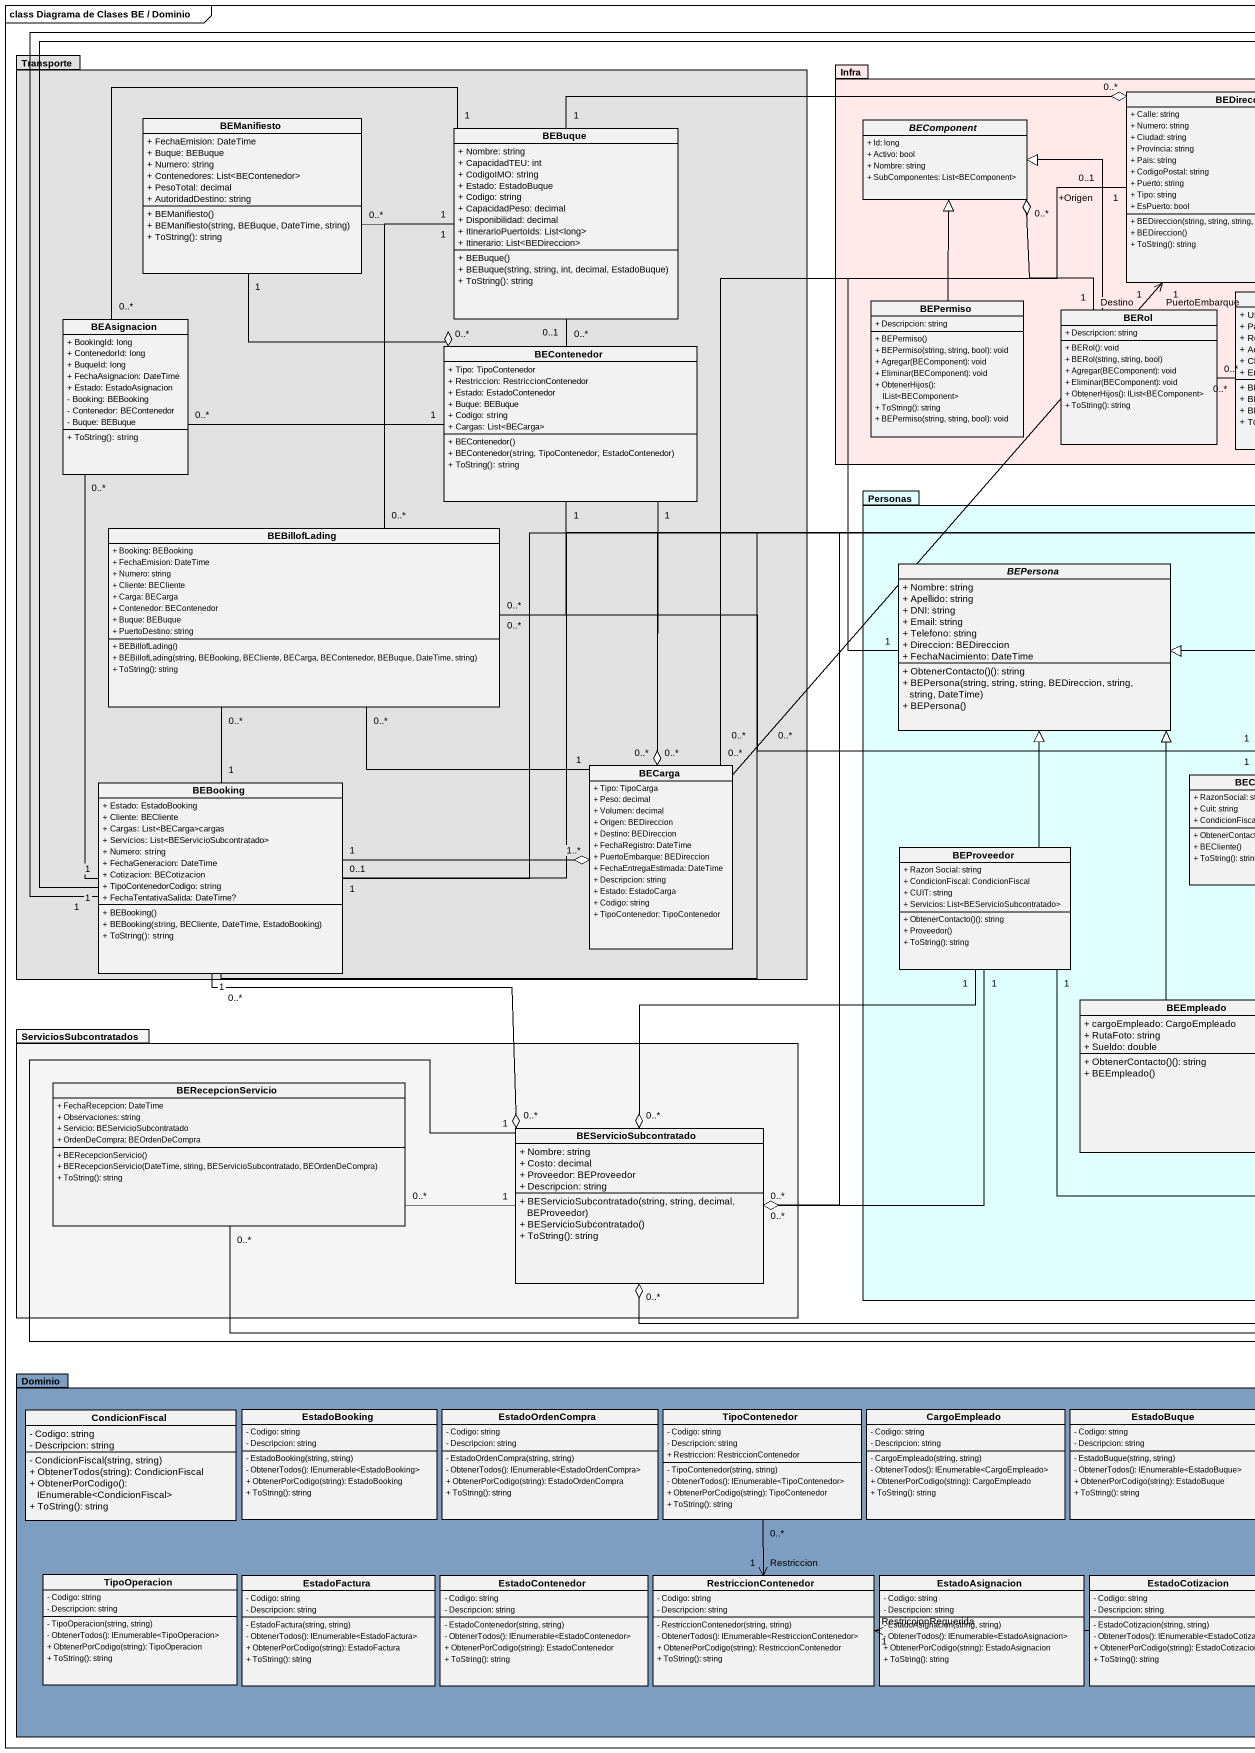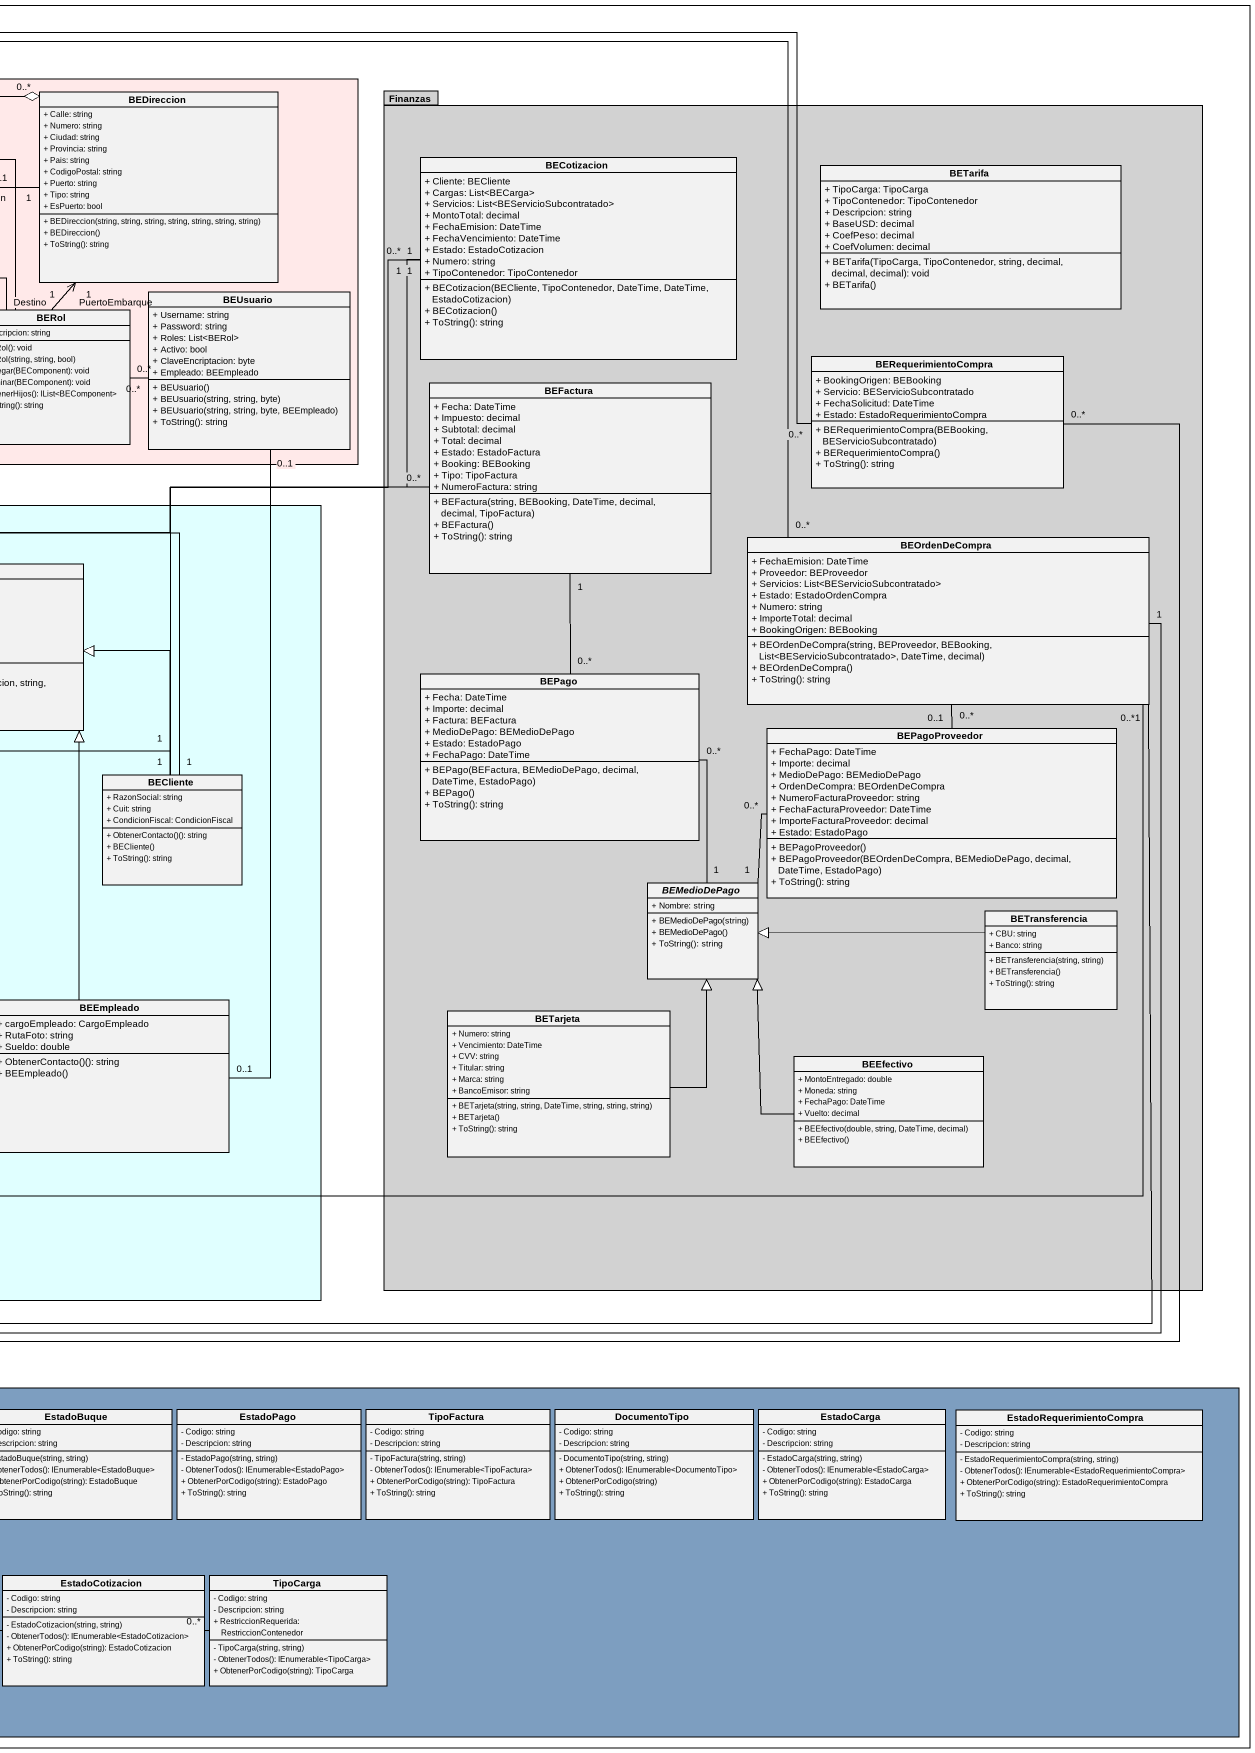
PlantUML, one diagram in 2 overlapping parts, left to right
@startuml
mainframe class Diagrama de Clases BE / Dominio
hide circle
hide empty members
skinparam classAttributeIconSize 0
package Transporte #E1E1E1 {
  class BEManifiesto {
    + FechaEmision: DateTime
    + Buque: BEBuque
    + Numero: string
    + Contenedores: List<BEContenedor>
    + PesoTotal: decimal
    + AutoridadDestino: string
    + BEManifiesto()
    + BEManifiesto(string, BEBuque, DateTime, string)
    + ToString(): string
  }
  class BEBuque {
    + Nombre: string
    + CapacidadTEU: int
    + CodigoIMO: string
    + Estado: EstadoBuque
    + Codigo: string
    + CapacidadPeso: decimal
    + Disponibilidad: decimal
    + ItinerarioPuertoIds: List<long>
    + Itinerario: List<BEDireccion>
    + BEBuque()
    + BEBuque(string, string, int, decimal, EstadoBuque)
    + ToString(): string
  }
  class BEAsignacion {
    + BookingId: long
    + ContenedorId: long
    + BuqueId: long
    + FechaAsignacion: DateTime
    + Estado: EstadoAsignacion
    - Booking: BEBooking
    - Contenedor: BEContenedor
    - Buque: BEBuque
    + ToString(): string
  }
  class BEContenedor {
    + Tipo: TipoContenedor
    + Restriccion: RestriccionContenedor
    + Estado: EstadoContenedor
    + Buque: BEBuque
    + Codigo: string
    + Cargas: List<BECarga>
    + BEContenedor()
    + BEContenedor(string, TipoContenedor, EstadoContenedor)
    + ToString(): string
  }
  class BEBillofLading {
    + Booking: BEBooking
    + FechaEmision: DateTime
    + Numero: string
    + Cliente: BECliente
    + Carga: BECarga
    + Contenedor: BEContenedor
    + Buque: BEBuque
    + PuertoDestino: string
    + BEBillofLading()
    + BEBillofLading(string, BEBooking, BECliente, BECarga, BEContenedor, BEBuque, DateTime, string)
    + ToString(): string
  }
  class BEBooking {
    + Estado: EstadoBooking
    + Cliente: BECliente
    + Cargas: List<BECarga>cargas
    + Servicios: List<BEServicioSubcontratado>
    + Numero: string
    + FechaGeneracion: DateTime
    + Cotizacion: BECotizacion
    + TipoContenedorCodigo: string
    + FechaTentativaSalida: DateTime?
    + BEBooking()
    + BEBooking(string, BECliente, DateTime, EstadoBooking)
    + ToString(): string
  }
  class BECarga {
    + Tipo: TipoCarga
    + Peso: decimal
    + Volumen: decimal
    + Origen: BEDireccion
    + Destino: BEDireccion
    + FechaRegistro: DateTime
    + PuertoEmbarque: BEDireccion
    + FechaEntregaEstimada: DateTime
    + Descripcion: string
    + Estado: EstadoCarga
    + Codigo: string
    + TipoContenedor: TipoContenedor
  }
}
package Infra #FFE9E9 {
  abstract class BEComponent {
    + Id: long
    + Activo: bool
    + Nombre: string
    + SubComponentes: List<BEComponent>
  }
  class BEDireccion {
    + Calle: string
    + Numero: string
    + Ciudad: string
    + Provincia: string
    + Pais: string
    + CodigoPostal: string
    + Puerto: string
    + Tipo: string
    + EsPuerto: bool
    + BEDireccion(string, string, string, string, string, string, string)
    + BEDireccion()
    + ToString(): string
  }
  class BEUsuario {
    + Username: string
    + Password: string
    + Roles: List<BERol>
    + Activo: bool
    + ClaveEncriptacion: byte
    + Empleado: BEEmpleado
    + BEUsuario()
    + BEUsuario(string, string, byte)
    + BEUsuario(string, string, byte, BEEmpleado)
    + ToString(): string
  }
  class BEPermiso {
    + Descripcion: string
    + BEPermiso()
    + BEPermiso(string, string, bool): void
    + Agregar(BEComponent): void
    + Eliminar(BEComponent): void
    + ObtenerHijos(): IList<BEComponent>
    + ToString(): string
    + BEPermiso(string, string, bool): void
  }
  class BERol {
    + Descripcion: string
    + BERol(): void
    + BERol(string, string, bool)
    + Agregar(BEComponent): void
    + Eliminar(BEComponent): void
    + ObtenerHijos(): IList<BEComponent>
    + ToString(): string
  }
}
package Finanzas #D2D2D2 {
  class BECotizacion {
    + Cliente: BECliente
    + Cargas: List<BECarga>
    + Servicios: List<BEServicioSubcontratado>
    + MontoTotal: decimal
    + FechaEmision: DateTime
    + FechaVencimiento: DateTime
    + Estado: EstadoCotizacion
    + Numero: string
    + TipoContenedor: TipoContenedor
    + BECotizacion(BECliente, TipoContenedor, DateTime, DateTime, EstadoCotizacion)
    + BECotizacion()
    + ToString(): string
  }
  class BETarifa {
    + TipoCarga: TipoCarga
    + TipoContenedor: TipoContenedor
    + Descripcion: string
    + BaseUSD: decimal
    + CoefPeso: decimal
    + CoefVolumen: decimal
    + BETarifa(TipoCarga, TipoContenedor, string, decimal, decimal, decimal): void
    + BETarifa()
  }
  class BERequerimientoCompra {
    + BookingOrigen: BEBooking
    + Servicio: BEServicioSubcontratado
    + FechaSolicitud: DateTime
    + Estado: EstadoRequerimientoCompra
    + BERequerimientoCompra(BEBooking, BEServicioSubcontratado)
    + BERequerimientoCompra()
    + ToString(): string
  }
  class BEFactura {
    + Fecha: DateTime
    + Impuesto: decimal
    + Subtotal: decimal
    + Total: decimal
    + Estado: EstadoFactura
    + Booking: BEBooking
    + Tipo: TipoFactura
    + NumeroFactura: string
    + BEFactura(string, BEBooking, DateTime, decimal, decimal, TipoFactura)
    + BEFactura()
    + ToString(): string
  }
  class BEOrdenDeCompra {
    + FechaEmision: DateTime
    + Proveedor: BEProveedor
    + Servicios: List<BEServicioSubcontratado>
    + Estado: EstadoOrdenCompra
    + Numero: string
    + ImporteTotal: decimal
    + BookingOrigen: BEBooking
    + BEOrdenDeCompra(string, BEProveedor, BEBooking, List<BEServicioSubcontratado>, DateTime, decimal)
    + BEOrdenDeCompra()
    + ToString(): string
  }
  class BEPago {
    + Fecha: DateTime
    + Importe: decimal
    + Factura: BEFactura
    + MedioDePago: BEMedioDePago
    + Estado: EstadoPago
    + FechaPago: DateTime
    + BEPago(BEFactura, BEMedioDePago, decimal, DateTime, EstadoPago)
    + BEPago()
    + ToString(): string
  }
  class BEPagoProveedor {
    + FechaPago: DateTime
    + Importe: decimal
    + MedioDePago: BEMedioDePago
    + OrdenDeCompra: BEOrdenDeCompra
    + NumeroFacturaProveedor: string
    + FechaFacturaProveedor: DateTime
    + ImporteFacturaProveedor: decimal
    + Estado: EstadoPago
    + BEPagoProveedor()
    + BEPagoProveedor(BEOrdenDeCompra, BEMedioDePago, decimal, DateTime, EstadoPago)
    + ToString(): string
  }
  abstract class BEMedioDePago {
    + Nombre: string
    + BEMedioDePago(string)
    + BEMedioDePago()
    + ToString(): string
  }
  class BETransferencia {
    + CBU: string
    + Banco: string
    + BETransferencia(string, string)
    + BETransferencia()
    + ToString(): string
  }
  class BETarjeta {
    + Numero: string
    + Vencimiento: DateTime
    + CVV: string
    + Titular: string
    + Marca: string
    + BancoEmisor: string
    + BETarjeta(string, string, DateTime, string, string, string)
    + BETarjeta()
    + ToString(): string
  }
  class BEEfectivo {
    + MontoEntregado: double
    + Moneda: string
    + FechaPago: DateTime
    + Vuelto: decimal
    + BEEfectivo(double, string, DateTime, decimal)
    + BEEfectivo()
  }
}
package Personas #E0FFFF {
  abstract class BEPersona {
    + Nombre: string
    + Apellido: string
    + DNI: string
    + Email: string
    + Telefono: string
    + Direccion: BEDireccion
    + FechaNacimiento: DateTime
    + ObtenerContacto()(): string
    + BEPersona(string, string, string, BEDireccion, string, string, DateTime)
    + BEPersona()
  }
  class BECliente {
    + RazonSocial: string
    + Cuit: string
    + CondicionFiscal: CondicionFiscal
    + ObtenerContacto()(): string
    + BECliente()
    + ToString(): string
  }
  class BEProveedor {
    + Razon Social: string
    + CondicionFiscal: CondicionFiscal
    + CUIT: string
    + Servicios: List<BEServicioSubcontratado>
    + ObtenerContacto()(): string
    + Proveedor()
    + ToString(): string
  }
  class BEEmpleado {
    + cargoEmpleado: CargoEmpleado
    + RutaFoto: string
    + Sueldo: double
    + ObtenerContacto()(): string
    + BEEmpleado()
  }
}
package ServiciosSubcontratados #F5F5F5 {
  class BERecepcionServicio {
    + FechaRecepcion: DateTime
    + Observaciones: string
    + Servicio: BEServicioSubcontratado
    + OrdenDeCompra: BEOrdenDeCompra
    + BERecepcionServicio()
    + BERecepcionServicio(DateTime, string, BEServicioSubcontratado, BEOrdenDeCompra)
    + ToString(): string
  }
  class BEServicioSubcontratado {
    + Nombre: string
    + Costo: decimal
    + Proveedor: BEProveedor
    + Descripcion: string
    + BEServicioSubcontratado(string, string, decimal, BEProveedor)
    + BEServicioSubcontratado()
    + ToString(): string
  }
}
package Dominio #7D9EC0 {
  class CondicionFiscal {
    - Codigo: string
    - Descripcion: string
    - CondicionFiscal(string, string)
    + ObtenerTodos(string): CondicionFiscal
    + ObtenerPorCodigo(): IEnumerable<CondicionFiscal>
    + ToString(): string
  }
  class EstadoBooking {
    - Codigo: string
    - Descripcion: string
    - EstadoBooking(string, string)
    - ObtenerTodos(): IEnumerable<EstadoBooking>
    + ObtenerPorCodigo(string): EstadoBooking
    + ToString(): string
  }
  class EstadoOrdenCompra {
    - Codigo: string
    - Descripcion: string
    - EstadoOrdenCompra(string, string)
    - ObtenerTodos(): IEnumerable<EstadoOrdenCompra>
    + ObtenerPorCodigo(string): EstadoOrdenCompra
    + ToString(): string
  }
  class TipoContenedor {
    - Codigo: string
    - Descripcion: string
    + Restriccion: RestriccionContenedor
    - TipoContenedor(string, string)
    - ObtenerTodos(): IEnumerable<TipoContenedor>
    + ObtenerPorCodigo(string): TipoContenedor
    + ToString(): string
  }
  class CargoEmpleado {
    - Codigo: string
    - Descripcion: string
    - CargoEmpleado(string, string)
    - ObtenerTodos(): IEnumerable<CargoEmpleado>
    + ObtenerPorCodigo(string): CargoEmpleado
    + ToString(): string
  }
  class EstadoBuque {
    - Codigo: string
    - Descripcion: string
    - EstadoBuque(string, string)
    - ObtenerTodos(): IEnumerable<EstadoBuque>
    + ObtenerPorCodigo(string): EstadoBuque
    + ToString(): string
  }
  class EstadoPago {
    - Codigo: string
    - Descripcion: string
    - EstadoPago(string, string)
    - ObtenerTodos(): IEnumerable<EstadoPago>
    + ObtenerPorCodigo(string): EstadoPago
    + ToString(): string
  }
  class TipoFactura {
    - Codigo: string
    - Descripcion: string
    - TipoFactura(string, string)
    - ObtenerTodos(): IEnumerable<TipoFactura>
    + ObtenerPorCodigo(string): TipoFactura
    + ToString(): string
  }
  class DocumentoTipo {
    - Codigo: string
    - Descripcion: string
    - DocumentoTipo(string, string)
    + ObtenerTodos(): IEnumerable<DocumentoTipo>
    + ObtenerPorCodigo(string)
    + ToString(): string
  }
  class EstadoCarga {
    - Codigo: string
    - Descripcion: string
    - EstadoCarga(string, string)
    - ObtenerTodos(): IEnumerable<EstadoCarga>
    + ObtenerPorCodigo(string): EstadoCarga
    + ToString(): string
  }
  class EstadoRequerimientoCompra {
    - Codigo: string
    - Descripcion: string
    - EstadoRequerimientoCompra(string, string)
    - ObtenerTodos(): IEnumerable<EstadoRequerimientoCompra>
    + ObtenerPorCodigo(string): EstadoRequerimientoCompra
    + ToString(): string
  }
  class TipoOperacion {
    - Codigo: string
    - Descripcion: string
    - TipoOperacion(string, string)
    - ObtenerTodos(): IEnumerable<TipoOperacion>
    + ObtenerPorCodigo(string): TipoOperacion
    + ToString(): string
  }
  class EstadoFactura {
    - Codigo: string
    - Descripcion: string
    - EstadoFactura(string, string)
    - ObtenerTodos(): IEnumerable<EstadoFactura>
    + ObtenerPorCodigo(string): EstadoFactura
    + ToString(): string
  }
  class EstadoContenedor {
    - Codigo: string
    - Descripcion: string
    - EstadoContenedor(string, string)
    - ObtenerTodos(): IEnumerable<EstadoContenedor>
    + ObtenerPorCodigo(string): EstadoContenedor
    + ToString(): string
  }
  class RestriccionContenedor {
    - Codigo: string
    - Descripcion: string
    - RestriccionContenedor(string, string)
    - ObtenerTodos(): IEnumerable<RestriccionContenedor>
    + ObtenerPorCodigo(string): RestriccionContenedor
    + ToString(): string
  }
  class EstadoAsignacion {
    - Codigo: string
    - Descripcion: string
    - EstadoAsignacion(string, string)
    - ObtenerTodos(): IEnumerable<EstadoAsignacion>
    + ObtenerPorCodigo(string): EstadoAsignacion
    + ToString(): string
  }
  class EstadoCotizacion {
    - Codigo: string
    - Descripcion: string
    - EstadoCotizacion(string, string)
    - ObtenerTodos(): IEnumerable<EstadoCotizacion>
    + ObtenerPorCodigo(string): EstadoCotizacion
    + ToString(): string
  }
  class TipoCarga {
    - Codigo: string
    - Descripcion: string
    + RestriccionRequerida: RestriccionContenedor
    - TipoCarga(string, string)
    - ObtenerTodos(): IEnumerable<TipoCarga>
    + ObtenerPorCodigo(string): TipoCarga
  }
}
BEManifiesto "0..*" -right- "1" BEBuque
BEManifiesto "1" --o "0..*" BEContenedor
BEBuque "1" -right-o "0..*" BEDireccion
BECotizacion "1" -left-o "0..*" BECarga
BECotizacion "0..*" -- "1" BECliente
BECotizacion "1" --o "0..*" BEServicioSubcontratado
BEUsuario "0..*" -left- "0..*" BERol
BEUsuario "0..1" -- "0..1" BEEmpleado
BEAsignacion "0..*" -right- "1" BEBuque
BEAsignacion "0..*" -right- "1" BEContenedor
BEAsignacion "0..*" -- "1" BEBooking
BEPermiso -up-|> BEComponent
BERol "1" -up-o "0..*" BEComponent
BERol -up-|> BEComponent
BEContenedor "0..*" -up- "0..1" BEBuque
BEContenedor "1" --o "0..*" BECarga
BERequerimientoCompra "0..*" -left- "1" BEBooking
BERequerimientoCompra "0..*" -left- "1" BEServicioSubcontratado
BEFactura "0..*" -left- "1" BEBooking
BEBillofLading "0..*" -up- "1" BEBuque
BEBillofLading "0..*" -up- "1" BEContenedor
BEBillofLading "0..*" -- "1" BEBooking
BEBillofLading "0..*" -- "1" BECarga
BEBillofLading "0..*" -right- "1" BECliente
BEOrdenDeCompra "0..*" -left- "1" BEBooking
BEOrdenDeCompra "0..*" -left- "1" BEProveedor
BEOrdenDeCompra "1" -left-o "0..*" BEServicioSubcontratado
BEPersona "1" -up- "0..1" BEDireccion
BEPago "0..*" -up- "1" BEFactura
BEPago "0..*" -- "1" BEMedioDePago
BEPagoProveedor "0..*" -up- "0..1" BEOrdenDeCompra
BEPagoProveedor "0..*" -left- "1" BEMedioDePago
BEBooking "0..1" -right- "1" BECotizacion
BEBooking "1" -right-o "1..*" BECarga
BEBooking "0..*" -right- "1" BECliente
BEBooking "1" --o "0..*" BEServicioSubcontratado
BECarga "0..*" -up- "+Origen\n1" BEDireccion
BECarga "0..*" -up-> "PuertoEmbarque\n1" BEDireccion
BECarga "0..*" -up-> "Destino\n1" BEDireccion
BECliente -up-|> BEPersona
BEProveedor -up-|> BEPersona
BEProveedor "1" --o "0..*" BEServicioSubcontratado
BETransferencia -left-|> BEMedioDePago
BEEmpleado -up-|> BEPersona
BETarjeta -up-|> BEMedioDePago
BEEfectivo -up-|> BEMedioDePago
BERecepcionServicio "0..*" -right- "1" BEOrdenDeCompra
BERecepcionServicio "0..*" -right- "1" BEServicioSubcontratado
BEServicioSubcontratado "0..*" -up- "1" BEProveedor
TipoContenedor "0..*" --> "Restriccion\n1" RestriccionContenedor
TipoCarga "0..*" -left-> "RestriccionRequerida\n1" RestriccionContenedor
@enduml
